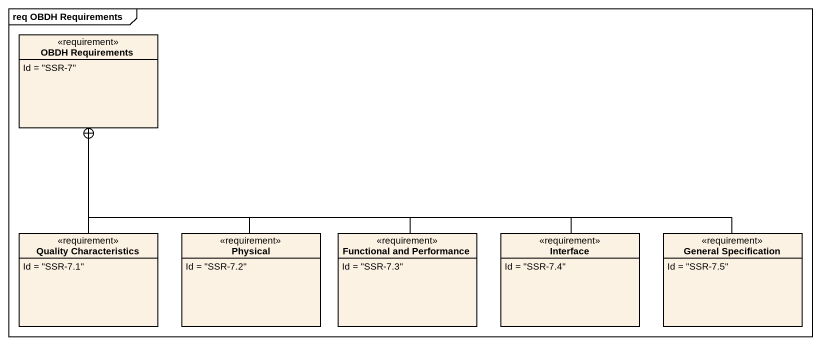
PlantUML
@startuml
mainframe req OBDH Requirements
hide circle
hide empty members
class "OBDH Requirements" as OBDH_Requirements <<requirement>> {
  Id = "SSR-7"
}
class "Quality Characteristics" as Quality_Characteristics <<requirement>> {
  Id = "SSR-7.1"
}
class Physical <<requirement>> {
  Id = "SSR-7.2"
}
class "Functional and Performance" as Functional_and_Performance <<requirement>> {
  Id = "SSR-7.3"
}
class "Interface" as Interface_ <<requirement>> {
  Id = "SSR-7.4"
}
class "General Specification" as General_Specification <<requirement>> {
  Id = "SSR-7.5"
}
Quality_Characteristics -up-+ OBDH_Requirements
Physical -up-+ OBDH_Requirements
Functional_and_Performance -up-+ OBDH_Requirements
Interface_ -left-+ OBDH_Requirements
General_Specification -left-+ OBDH_Requirements
@enduml
